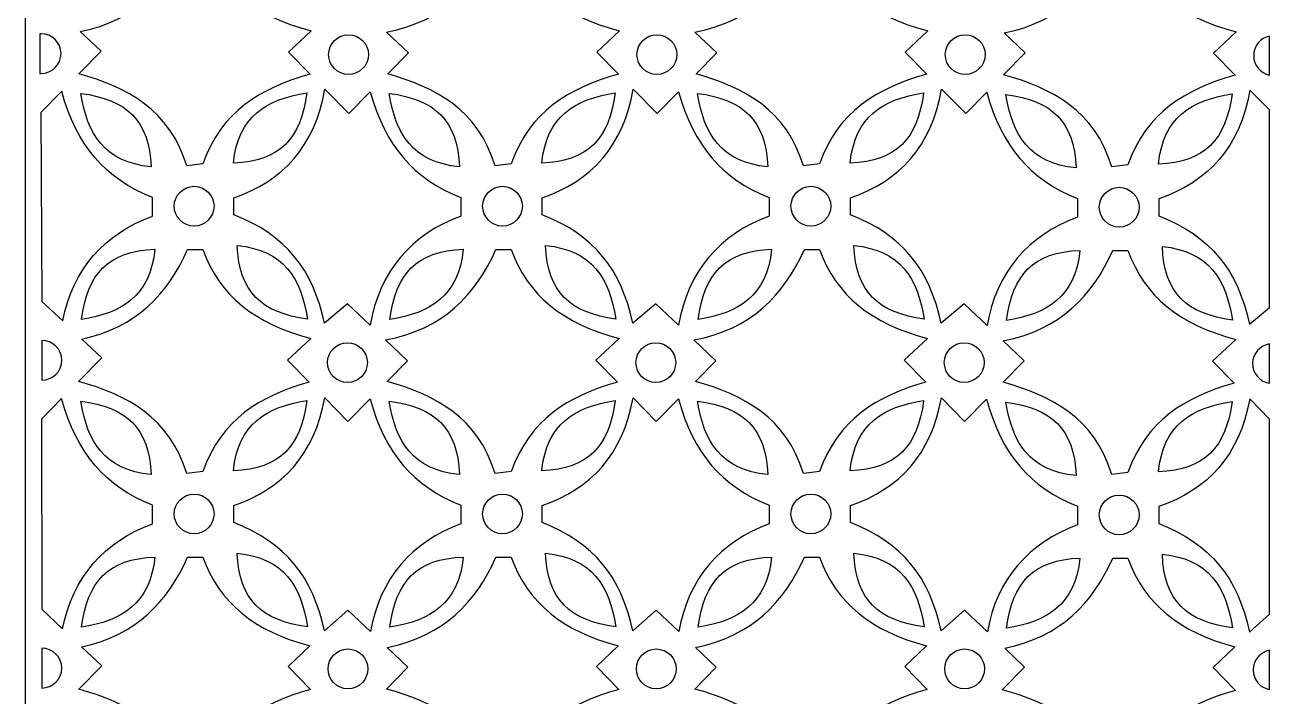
# Model space of a CAD drawing. Header units: centimetres. Extents: x 7.7 to 16.7, y -9 to 9.
# Drawn here: x 7.693 to 12.191, y 2.092 to 4.485 of the extents above; entities that cross this region are included whole.
import ezdxf

# ---------------------------------------------------------------- set-up
doc = ezdxf.new("R2010")
doc.units = ezdxf.units.CM
doc.header["$MEASUREMENT"] = 0
doc.layers.add('layer 1', color=7, linetype='Continuous')

msp = doc.modelspace()

# ---------------------------------------------------------------- linework, layer by layer
at = {"layer": 'layer 1', "color": 250}
for points, knots in [([(7.69314, -9.00021), (7.69314, -3.37172), (7.69314, 3.13452), (7.69314, 9.00077), (7.69314, 9.00077), (7.69314, 9.00077), (16.68501, 9.00077), (16.68501, 9.00077), (16.68501, 9.00077), (16.68501, 3.47841), (16.68501, -3.20635), (16.68501, -9.00021), (16.68501, -9.00021), (16.68501, -9.00021), (7.69314, -9.00021), (7.69314, -9.00021)], [0, 0, 0, 0, 0.2, 0.2, 0.2, 0.2, 0.4, 0.4, 0.4, 0.4, 0.6, 0.6, 0.6, 0.6, 1, 1, 1, 1]), ([(7.88948, 4.46186), (7.88948, 4.46186), (7.96353, 4.39184), (7.96353, 4.39184), (7.96353, 4.39184), (7.96353, 4.39184), (7.88417, 4.31149), (7.88417, 4.31149), (7.88417, 4.31149), (8.05524, 4.2646), (8.20932, 4.18289), (8.26887, 3.98393), (8.26887, 3.98393), (8.26887, 3.98393), (8.32589, 3.99048), (8.32589, 3.99048), (8.32589, 3.99048), (8.39417, 4.17901), (8.52915, 4.25855), (8.70872, 4.31063), (8.70872, 4.31063), (8.70872, 4.31063), (8.63202, 4.38829), (8.63202, 4.38829), (8.63202, 4.38829), (8.63202, 4.38829), (8.71285, 4.46472), (8.71285, 4.46472), (8.71285, 4.46472), (8.51159, 4.51707), (8.38658, 4.61662), (8.32612, 4.78241), (8.32612, 4.78241), (8.32612, 4.78241), (8.27218, 4.7822), (8.27218, 4.7822), (8.27218, 4.7822), (8.20178, 4.62294), (8.08652, 4.50211), (7.88948, 4.46186)], [0, 0, 0, 0, 0.0909091, 0.0909091, 0.0909091, 0.0909091, 0.1818182, 0.1818182, 0.1818182, 0.1818182, 0.2727273, 0.2727273, 0.2727273, 0.2727273, 0.3636364, 0.3636364, 0.3636364, 0.3636364, 0.4545455, 0.4545455, 0.4545455, 0.4545455, 0.5454545, 0.5454545, 0.5454545, 0.5454545, 0.6363636, 0.6363636, 0.6363636, 0.6363636, 0.7272727, 0.7272727, 0.7272727, 0.7272727, 0.8181818, 0.8181818, 0.8181818, 0.8181818, 1, 1, 1, 1]), ([(8.98533, 4.31098), (9.15566, 4.264), (9.30885, 4.18217), (9.36818, 3.98393), (9.36818, 3.98393), (9.36818, 3.98393), (9.4252, 3.99048), (9.4252, 3.99048), (9.4252, 3.99048), (9.49348, 4.17901), (9.62846, 4.25855), (9.80803, 4.31063), (9.80803, 4.31063), (9.80803, 4.31063), (9.73133, 4.38829), (9.73133, 4.38829), (9.73133, 4.38829), (9.73133, 4.38829), (9.81216, 4.46472), (9.81216, 4.46472), (9.81216, 4.46472), (9.6109, 4.51707), (9.48589, 4.61662), (9.42543, 4.78241), (9.42543, 4.78241), (9.42543, 4.78241), (9.37149, 4.7822), (9.37149, 4.7822), (9.37149, 4.7822), (9.30024, 4.621), (9.18301, 4.49918), (8.98157, 4.46043), (8.98157, 4.46043), (8.98157, 4.46043), (9.05943, 4.38651), (9.05943, 4.38651), (9.05943, 4.38651), (9.05943, 4.38651), (8.98533, 4.31098), (8.98533, 4.31098)], [0, 0, 0, 0, 0.0909091, 0.0909091, 0.0909091, 0.0909091, 0.1818182, 0.1818182, 0.1818182, 0.1818182, 0.2727273, 0.2727273, 0.2727273, 0.2727273, 0.3636364, 0.3636364, 0.3636364, 0.3636364, 0.4545455, 0.4545455, 0.4545455, 0.4545455, 0.5454545, 0.5454545, 0.5454545, 0.5454545, 0.6363636, 0.6363636, 0.6363636, 0.6363636, 0.7272727, 0.7272727, 0.7272727, 0.7272727, 0.8181818, 0.8181818, 0.8181818, 0.8181818, 1, 1, 1, 1]), ([(10.08464, 4.31098), (10.25497, 4.264), (10.40816, 4.18217), (10.46749, 3.98393), (10.46749, 3.98393), (10.46749, 3.98393), (10.52451, 3.99048), (10.52451, 3.99048), (10.52451, 3.99048), (10.59279, 4.17901), (10.72777, 4.25855), (10.90734, 4.31063), (10.90734, 4.31063), (10.90734, 4.31063), (10.83064, 4.38829), (10.83064, 4.38829), (10.83064, 4.38829), (10.83064, 4.38829), (10.91147, 4.46472), (10.91147, 4.46472), (10.91147, 4.46472), (10.71021, 4.51707), (10.5852, 4.61662), (10.52474, 4.78241), (10.52474, 4.78241), (10.52474, 4.78241), (10.4708, 4.7822), (10.4708, 4.7822), (10.4708, 4.7822), (10.39955, 4.621), (10.28232, 4.49918), (10.08088, 4.46043), (10.08088, 4.46043), (10.08088, 4.46043), (10.15874, 4.38651), (10.15874, 4.38651), (10.15874, 4.38651), (10.15874, 4.38651), (10.08464, 4.31098), (10.08464, 4.31098)], [0, 0, 0, 0, 0.0909091, 0.0909091, 0.0909091, 0.0909091, 0.1818182, 0.1818182, 0.1818182, 0.1818182, 0.2727273, 0.2727273, 0.2727273, 0.2727273, 0.3636364, 0.3636364, 0.3636364, 0.3636364, 0.4545455, 0.4545455, 0.4545455, 0.4545455, 0.5454545, 0.5454545, 0.5454545, 0.5454545, 0.6363636, 0.6363636, 0.6363636, 0.6363636, 0.7272727, 0.7272727, 0.7272727, 0.7272727, 0.8181818, 0.8181818, 0.8181818, 0.8181818, 1, 1, 1, 1]), ([(11.18116, 4.30813), (11.3526, 4.26128), (11.50714, 4.17964), (11.5668, 3.98032), (11.5668, 3.98032), (11.5668, 3.98032), (11.62382, 3.98686), (11.62382, 3.98686), (11.62382, 3.98686), (11.6921, 4.17539), (11.82708, 4.25493), (12.00665, 4.30702), (12.00665, 4.30702), (12.00665, 4.30702), (11.92995, 4.38467), (11.92995, 4.38467), (11.92995, 4.38467), (11.92995, 4.38467), (12.01078, 4.4611), (12.01078, 4.4611), (12.01078, 4.4611), (11.80951, 4.51345), (11.68451, 4.613), (11.62405, 4.77879), (11.62405, 4.77879), (11.62405, 4.77879), (11.57011, 4.77858), (11.57011, 4.77858), (11.57011, 4.77858), (11.49923, 4.61823), (11.38287, 4.49683), (11.18336, 4.45742), (11.18336, 4.45742), (11.18336, 4.45742), (11.25805, 4.38651), (11.25805, 4.38651), (11.25805, 4.38651), (11.25805, 4.38651), (11.18116, 4.30813), (11.18116, 4.30813)], [0, 0, 0, 0, 0.0909091, 0.0909091, 0.0909091, 0.0909091, 0.1818182, 0.1818182, 0.1818182, 0.1818182, 0.2727273, 0.2727273, 0.2727273, 0.2727273, 0.3636364, 0.3636364, 0.3636364, 0.3636364, 0.4545455, 0.4545455, 0.4545455, 0.4545455, 0.5454545, 0.5454545, 0.5454545, 0.5454545, 0.6363636, 0.6363636, 0.6363636, 0.6363636, 0.7272727, 0.7272727, 0.7272727, 0.7272727, 0.8181818, 0.8181818, 0.8181818, 0.8181818, 1, 1, 1, 1]), ([(7.74543, 4.31285), (7.74543, 4.31285), (7.74543, 4.45444), (7.74543, 4.45444), (7.74543, 4.45444), (7.74688, 4.45453), (7.74835, 4.45459), (7.74983, 4.45459), (7.74983, 4.45459), (7.7889, 4.45459), (7.82076, 4.42272), (7.82076, 4.38365), (7.82076, 4.38365), (7.82076, 4.34458), (7.7889, 4.31272), (7.74983, 4.31272), (7.74983, 4.31272), (7.74835, 4.31272), (7.74688, 4.31276), (7.74543, 4.31285)], [0, 0, 0, 0, 0.1666667, 0.1666667, 0.1666667, 0.1666667, 0.3333333, 0.3333333, 0.3333333, 0.3333333, 0.5, 0.5, 0.5, 0.5, 0.6666667, 0.6666667, 0.6666667, 0.6666667, 1, 1, 1, 1]), ([(8.91666, 4.38009), (8.91666, 4.41917), (8.8848, 4.45103), (8.84572, 4.45103), (8.84572, 4.45103), (8.80665, 4.45103), (8.77479, 4.41917), (8.77479, 4.38009), (8.77479, 4.38009), (8.77479, 4.34102), (8.80665, 4.30916), (8.84572, 4.30916), (8.84572, 4.30916), (8.8848, 4.30916), (8.91666, 4.34102), (8.91666, 4.38009)], [0, 0, 0, 0, 0.2, 0.2, 0.2, 0.2, 0.4, 0.4, 0.4, 0.4, 0.6, 0.6, 0.6, 0.6, 1, 1, 1, 1]), ([(10.01597, 4.38009), (10.01597, 4.41917), (9.98411, 4.45103), (9.94504, 4.45103), (9.94504, 4.45103), (9.90596, 4.45103), (9.8741, 4.41917), (9.8741, 4.38009), (9.8741, 4.38009), (9.8741, 4.34102), (9.90596, 4.30916), (9.94504, 4.30916), (9.94504, 4.30916), (9.98411, 4.30916), (10.01597, 4.34102), (10.01597, 4.38009)], [0, 0, 0, 0, 0.2, 0.2, 0.2, 0.2, 0.4, 0.4, 0.4, 0.4, 0.6, 0.6, 0.6, 0.6, 1, 1, 1, 1]), ([(11.11528, 4.38009), (11.11528, 4.41917), (11.08342, 4.45103), (11.04434, 4.45103), (11.04434, 4.45103), (11.00527, 4.45103), (10.97341, 4.41917), (10.97341, 4.38009), (10.97341, 4.38009), (10.97341, 4.34102), (11.00527, 4.30916), (11.04434, 4.30916), (11.04434, 4.30916), (11.08342, 4.30916), (11.11528, 4.34102), (11.11528, 4.38009)], [0, 0, 0, 0, 0.2, 0.2, 0.2, 0.2, 0.4, 0.4, 0.4, 0.4, 0.6, 0.6, 0.6, 0.6, 1, 1, 1, 1]), ([(12.12941, 4.44597), (12.12941, 4.44597), (12.12941, 4.30697), (12.12941, 4.30697), (12.12941, 4.30697), (12.09713, 4.3136), (12.07272, 4.34228), (12.07272, 4.37647), (12.07272, 4.37647), (12.07272, 4.41067), (12.09713, 4.43935), (12.12941, 4.44597)], [0, 0, 0, 0, 0.25, 0.25, 0.25, 0.25, 0.5, 0.5, 0.5, 0.5, 1, 1, 1, 1]), ([(7.74823, 4.17386), (7.74823, 4.17386), (7.82321, 4.24977), (7.82321, 4.24977), (7.82321, 4.24977), (7.87608, 4.05669), (7.97789, 3.9376), (8.14659, 3.8709), (8.14659, 3.8709), (8.14659, 3.8709), (8.14665, 3.80419), (8.14665, 3.80419), (8.14665, 3.80419), (7.97636, 3.74211), (7.8617, 3.61398), (7.82662, 3.43087), (7.82662, 3.43087), (7.82662, 3.43087), (7.75289, 3.50059), (7.75289, 3.50059), (7.75289, 3.50059), (7.75289, 3.50059), (7.74823, 4.17386), (7.74823, 4.17386)], [0, 0, 0, 0, 0.1428571, 0.1428571, 0.1428571, 0.1428571, 0.2857143, 0.2857143, 0.2857143, 0.2857143, 0.4285714, 0.4285714, 0.4285714, 0.4285714, 0.5714286, 0.5714286, 0.5714286, 0.5714286, 0.7142857, 0.7142857, 0.7142857, 0.7142857, 1, 1, 1, 1]), ([(7.89176, 4.24204), (7.91432, 4.09652), (7.97444, 3.99782), (8.14163, 3.97977), (8.14163, 3.97977), (8.13514, 4.1463), (8.05461, 4.2203), (7.89176, 4.24204)], [0, 0, 0, 0, 0.3333333, 0.3333333, 0.3333333, 0.3333333, 1, 1, 1, 1]), ([(8.69753, 4.24353), (8.55202, 4.22097), (8.45331, 4.16086), (8.43525, 3.99366), (8.43525, 3.99366), (8.6018, 4.00015), (8.67579, 4.08068), (8.69753, 4.24353)], [0, 0, 0, 0, 0.3333333, 0.3333333, 0.3333333, 0.3333333, 1, 1, 1, 1]), ([(8.92317, 3.41544), (8.95464, 3.6068), (9.07092, 3.74038), (9.24596, 3.80419), (9.24596, 3.80419), (9.24596, 3.80419), (9.2459, 3.8709), (9.2459, 3.8709), (9.2459, 3.8709), (9.07784, 3.93735), (8.97616, 4.05578), (8.92312, 4.24756), (8.92312, 4.24756), (8.92312, 4.24756), (8.84732, 4.1703), (8.84732, 4.1703), (8.84732, 4.1703), (8.84732, 4.1703), (8.76139, 4.25731), (8.76139, 4.25731), (8.76139, 4.25731), (8.72621, 4.05258), (8.61155, 3.93011), (8.43686, 3.86974), (8.43686, 3.86974), (8.43686, 3.86974), (8.43686, 3.80916), (8.43686, 3.80916), (8.43686, 3.80916), (8.6203, 3.73769), (8.71969, 3.61448), (8.7596, 3.42258), (8.7596, 3.42258), (8.7596, 3.42258), (8.84152, 3.49227), (8.84152, 3.49227), (8.84152, 3.49227), (8.84152, 3.49227), (8.92317, 3.41544), (8.92317, 3.41544)], [0, 0, 0, 0, 0.0909091, 0.0909091, 0.0909091, 0.0909091, 0.1818182, 0.1818182, 0.1818182, 0.1818182, 0.2727273, 0.2727273, 0.2727273, 0.2727273, 0.3636364, 0.3636364, 0.3636364, 0.3636364, 0.4545455, 0.4545455, 0.4545455, 0.4545455, 0.5454545, 0.5454545, 0.5454545, 0.5454545, 0.6363636, 0.6363636, 0.6363636, 0.6363636, 0.7272727, 0.7272727, 0.7272727, 0.7272727, 0.8181818, 0.8181818, 0.8181818, 0.8181818, 1, 1, 1, 1]), ([(8.99107, 4.24204), (9.01363, 4.09652), (9.07375, 3.99782), (9.24094, 3.97977), (9.24094, 3.97977), (9.23445, 4.1463), (9.15392, 4.2203), (8.99107, 4.24204)], [0, 0, 0, 0, 0.3333333, 0.3333333, 0.3333333, 0.3333333, 1, 1, 1, 1]), ([(9.79684, 4.24353), (9.65133, 4.22097), (9.55262, 4.16086), (9.53456, 3.99366), (9.53456, 3.99366), (9.70111, 4.00015), (9.7751, 4.08068), (9.79684, 4.24353)], [0, 0, 0, 0, 0.3333333, 0.3333333, 0.3333333, 0.3333333, 1, 1, 1, 1]), ([(10.02248, 3.41544), (10.05395, 3.6068), (10.17023, 3.74038), (10.34527, 3.80419), (10.34527, 3.80419), (10.34527, 3.80419), (10.34521, 3.8709), (10.34521, 3.8709), (10.34521, 3.8709), (10.17715, 3.93735), (10.07547, 4.05578), (10.02243, 4.24756), (10.02243, 4.24756), (10.02243, 4.24756), (9.94663, 4.1703), (9.94663, 4.1703), (9.94663, 4.1703), (9.94663, 4.1703), (9.8607, 4.25731), (9.8607, 4.25731), (9.8607, 4.25731), (9.82552, 4.05258), (9.71086, 3.93011), (9.53617, 3.86974), (9.53617, 3.86974), (9.53617, 3.86974), (9.53617, 3.80916), (9.53617, 3.80916), (9.53617, 3.80916), (9.71961, 3.73769), (9.819, 3.61448), (9.85891, 3.42258), (9.85891, 3.42258), (9.85891, 3.42258), (9.94083, 3.49227), (9.94083, 3.49227), (9.94083, 3.49227), (9.94083, 3.49227), (10.02248, 3.41544), (10.02248, 3.41544)], [0, 0, 0, 0, 0.0909091, 0.0909091, 0.0909091, 0.0909091, 0.1818182, 0.1818182, 0.1818182, 0.1818182, 0.2727273, 0.2727273, 0.2727273, 0.2727273, 0.3636364, 0.3636364, 0.3636364, 0.3636364, 0.4545455, 0.4545455, 0.4545455, 0.4545455, 0.5454545, 0.5454545, 0.5454545, 0.5454545, 0.6363636, 0.6363636, 0.6363636, 0.6363636, 0.7272727, 0.7272727, 0.7272727, 0.7272727, 0.8181818, 0.8181818, 0.8181818, 0.8181818, 1, 1, 1, 1]), ([(10.09038, 4.24204), (10.11294, 4.09652), (10.17306, 3.99782), (10.34025, 3.97977), (10.34025, 3.97977), (10.33376, 4.1463), (10.25323, 4.2203), (10.09038, 4.24204)], [0, 0, 0, 0, 0.3333333, 0.3333333, 0.3333333, 0.3333333, 1, 1, 1, 1]), ([(10.89615, 4.24353), (10.75064, 4.22097), (10.65193, 4.16086), (10.63387, 3.99366), (10.63387, 3.99366), (10.80042, 4.00015), (10.87441, 4.08068), (10.89615, 4.24353)], [0, 0, 0, 0, 0.3333333, 0.3333333, 0.3333333, 0.3333333, 1, 1, 1, 1]), ([(11.12222, 3.41434), (11.1543, 3.60435), (11.27032, 3.73704), (11.44458, 3.80057), (11.44458, 3.80057), (11.44458, 3.80057), (11.44452, 3.86729), (11.44452, 3.86729), (11.44452, 3.86729), (11.27564, 3.93406), (11.17379, 4.05333), (11.12096, 4.24677), (11.12096, 4.24677), (11.12096, 4.24677), (11.04594, 4.1703), (11.04594, 4.1703), (11.04594, 4.1703), (11.04594, 4.1703), (10.96001, 4.25731), (10.96001, 4.25731), (10.96001, 4.25731), (10.92483, 4.05258), (10.81017, 3.93011), (10.63548, 3.86974), (10.63548, 3.86974), (10.63548, 3.86974), (10.63548, 3.80916), (10.63548, 3.80916), (10.63548, 3.80916), (10.81892, 3.73769), (10.91831, 3.61448), (10.95822, 3.42258), (10.95822, 3.42258), (10.95822, 3.42258), (11.04014, 3.49227), (11.04014, 3.49227), (11.04014, 3.49227), (11.04014, 3.49227), (11.12222, 3.41434), (11.12222, 3.41434)], [0, 0, 0, 0, 0.0909091, 0.0909091, 0.0909091, 0.0909091, 0.1818182, 0.1818182, 0.1818182, 0.1818182, 0.2727273, 0.2727273, 0.2727273, 0.2727273, 0.3636364, 0.3636364, 0.3636364, 0.3636364, 0.4545455, 0.4545455, 0.4545455, 0.4545455, 0.5454545, 0.5454545, 0.5454545, 0.5454545, 0.6363636, 0.6363636, 0.6363636, 0.6363636, 0.7272727, 0.7272727, 0.7272727, 0.7272727, 0.8181818, 0.8181818, 0.8181818, 0.8181818, 1, 1, 1, 1]), ([(11.18969, 4.23843), (11.21225, 4.09291), (11.27237, 3.9942), (11.43956, 3.97615), (11.43956, 3.97615), (11.43307, 4.14269), (11.35254, 4.21668), (11.18969, 4.23843)], [0, 0, 0, 0, 0.3333333, 0.3333333, 0.3333333, 0.3333333, 1, 1, 1, 1]), ([(11.99546, 4.23991), (11.84995, 4.21735), (11.75124, 4.15724), (11.73318, 3.99004), (11.73318, 3.99004), (11.89973, 3.99653), (11.97372, 4.07706), (11.99546, 4.23991)], [0, 0, 0, 0, 0.3333333, 0.3333333, 0.3333333, 0.3333333, 1, 1, 1, 1]), ([(12.12941, 4.18272), (12.12941, 4.18272), (12.12941, 3.47916), (12.12941, 3.47916), (12.12941, 3.47916), (12.12941, 3.47916), (12.05753, 3.41896), (12.05753, 3.41896), (12.05753, 3.41896), (12.01762, 3.61086), (11.91823, 3.73408), (11.73479, 3.80555), (11.73479, 3.80555), (11.73479, 3.80555), (11.73479, 3.86612), (11.73479, 3.86612), (11.73479, 3.86612), (11.90948, 3.92649), (12.02414, 4.04897), (12.05932, 4.25369), (12.05932, 4.25369), (12.05932, 4.25369), (12.12941, 4.18272), (12.12941, 4.18272)], [0, 0, 0, 0, 0.1428571, 0.1428571, 0.1428571, 0.1428571, 0.2857143, 0.2857143, 0.2857143, 0.2857143, 0.4285714, 0.4285714, 0.4285714, 0.4285714, 0.5714286, 0.5714286, 0.5714286, 0.5714286, 0.7142857, 0.7142857, 0.7142857, 0.7142857, 1, 1, 1, 1]), ([(8.36632, 3.8398), (8.36632, 3.87887), (8.33446, 3.91074), (8.29538, 3.91074), (8.29538, 3.91074), (8.25631, 3.91074), (8.22445, 3.87887), (8.22445, 3.8398), (8.22445, 3.8398), (8.22445, 3.80073), (8.25631, 3.76887), (8.29538, 3.76887), (8.29538, 3.76887), (8.33446, 3.76887), (8.36632, 3.80073), (8.36632, 3.8398)], [0, 0, 0, 0, 0.2, 0.2, 0.2, 0.2, 0.4, 0.4, 0.4, 0.4, 0.6, 0.6, 0.6, 0.6, 1, 1, 1, 1]), ([(9.46563, 3.8398), (9.46563, 3.87887), (9.43377, 3.91074), (9.39469, 3.91074), (9.39469, 3.91074), (9.35562, 3.91074), (9.32376, 3.87887), (9.32376, 3.8398), (9.32376, 3.8398), (9.32376, 3.80073), (9.35562, 3.76887), (9.39469, 3.76887), (9.39469, 3.76887), (9.43377, 3.76887), (9.46563, 3.80073), (9.46563, 3.8398)], [0, 0, 0, 0, 0.2, 0.2, 0.2, 0.2, 0.4, 0.4, 0.4, 0.4, 0.6, 0.6, 0.6, 0.6, 1, 1, 1, 1]), ([(10.56494, 3.8398), (10.56494, 3.87887), (10.53308, 3.91074), (10.494, 3.91074), (10.494, 3.91074), (10.45493, 3.91074), (10.42307, 3.87887), (10.42307, 3.8398), (10.42307, 3.8398), (10.42307, 3.80073), (10.45493, 3.76887), (10.494, 3.76887), (10.494, 3.76887), (10.53308, 3.76887), (10.56494, 3.80073), (10.56494, 3.8398)], [0, 0, 0, 0, 0.2, 0.2, 0.2, 0.2, 0.4, 0.4, 0.4, 0.4, 0.6, 0.6, 0.6, 0.6, 1, 1, 1, 1]), ([(11.66425, 3.83618), (11.66425, 3.87526), (11.63239, 3.90712), (11.59331, 3.90712), (11.59331, 3.90712), (11.55424, 3.90712), (11.52238, 3.87526), (11.52238, 3.83618), (11.52238, 3.83618), (11.52238, 3.79711), (11.55424, 3.76525), (11.59331, 3.76525), (11.59331, 3.76525), (11.63239, 3.76525), (11.66425, 3.79711), (11.66425, 3.83618)], [0, 0, 0, 0, 0.2, 0.2, 0.2, 0.2, 0.4, 0.4, 0.4, 0.4, 0.6, 0.6, 0.6, 0.6, 1, 1, 1, 1]), ([(8.69902, 3.43775), (8.67646, 3.58328), (8.61634, 3.68198), (8.44915, 3.70003), (8.44915, 3.70003), (8.45564, 3.53349), (8.53617, 3.4595), (8.69902, 3.43775)], [0, 0, 0, 0, 0.3333333, 0.3333333, 0.3333333, 0.3333333, 1, 1, 1, 1]), ([(9.79833, 3.43775), (9.77577, 3.58328), (9.71565, 3.68198), (9.54846, 3.70003), (9.54846, 3.70003), (9.55495, 3.53349), (9.63548, 3.4595), (9.79833, 3.43775)], [0, 0, 0, 0, 0.3333333, 0.3333333, 0.3333333, 0.3333333, 1, 1, 1, 1]), ([(10.89764, 3.43775), (10.87508, 3.58328), (10.81496, 3.68198), (10.64777, 3.70003), (10.64777, 3.70003), (10.65426, 3.53349), (10.73479, 3.4595), (10.89764, 3.43775)], [0, 0, 0, 0, 0.3333333, 0.3333333, 0.3333333, 0.3333333, 1, 1, 1, 1]), ([(11.99695, 3.43414), (11.97439, 3.57966), (11.91427, 3.67836), (11.74708, 3.69642), (11.74708, 3.69642), (11.75357, 3.52987), (11.8341, 3.45588), (11.99695, 3.43414)], [0, 0, 0, 0, 0.3333333, 0.3333333, 0.3333333, 0.3333333, 1, 1, 1, 1]), ([(7.89476, 3.36643), (7.89476, 3.36643), (7.96608, 3.29899), (7.96608, 3.29899), (7.96608, 3.29899), (7.96608, 3.29899), (7.88333, 3.2152), (7.88333, 3.2152), (7.88333, 3.2152), (8.05473, 3.16835), (8.20923, 3.0867), (8.26887, 2.88742), (8.26887, 2.88742), (8.26887, 2.88742), (8.32589, 2.89396), (8.32589, 2.89396), (8.32589, 2.89396), (8.3937, 3.08119), (8.52728, 3.16094), (8.705, 3.21304), (8.705, 3.21304), (8.705, 3.21304), (8.62833, 3.29067), (8.62833, 3.29067), (8.62833, 3.29067), (8.62833, 3.29067), (8.71088, 3.36872), (8.71088, 3.36872), (8.71088, 3.36872), (8.51077, 3.42121), (8.38638, 3.52065), (8.32612, 3.68589), (8.32612, 3.68589), (8.32612, 3.68589), (8.27218, 3.68568), (8.27218, 3.68568), (8.27218, 3.68568), (8.20242, 3.52784), (8.08859, 3.40774), (7.89476, 3.36643)], [0, 0, 0, 0, 0.0909091, 0.0909091, 0.0909091, 0.0909091, 0.1818182, 0.1818182, 0.1818182, 0.1818182, 0.2727273, 0.2727273, 0.2727273, 0.2727273, 0.3636364, 0.3636364, 0.3636364, 0.3636364, 0.4545455, 0.4545455, 0.4545455, 0.4545455, 0.5454545, 0.5454545, 0.5454545, 0.5454545, 0.6363636, 0.6363636, 0.6363636, 0.6363636, 0.7272727, 0.7272727, 0.7272727, 0.7272727, 0.8181818, 0.8181818, 0.8181818, 0.8181818, 1, 1, 1, 1]), ([(7.89325, 3.43627), (8.03876, 3.45883), (8.13747, 3.51894), (8.15553, 3.68614), (8.15553, 3.68614), (7.98898, 3.67965), (7.91499, 3.59912), (7.89325, 3.43627)], [0, 0, 0, 0, 0.3333333, 0.3333333, 0.3333333, 0.3333333, 1, 1, 1, 1]), ([(8.98328, 3.21502), (9.15443, 3.16815), (9.30861, 3.08645), (9.36818, 2.88742), (9.36818, 2.88742), (9.36818, 2.88742), (9.4252, 2.89396), (9.4252, 2.89396), (9.4252, 2.89396), (9.49301, 3.08119), (9.62659, 3.16094), (9.80431, 3.21304), (9.80431, 3.21304), (9.80431, 3.21304), (9.72764, 3.29067), (9.72764, 3.29067), (9.72764, 3.29067), (9.72764, 3.29067), (9.81018, 3.36872), (9.81018, 3.36872), (9.81018, 3.36872), (9.61008, 3.42121), (9.48569, 3.52065), (9.42543, 3.68589), (9.42543, 3.68589), (9.42543, 3.68589), (9.37149, 3.68568), (9.37149, 3.68568), (9.37149, 3.68568), (9.29976, 3.5234), (9.18145, 3.40103), (8.97753, 3.36315), (8.97753, 3.36315), (8.97753, 3.36315), (9.05574, 3.28889), (9.05574, 3.28889), (9.05574, 3.28889), (9.05574, 3.28889), (8.98328, 3.21502), (8.98328, 3.21502)], [0, 0, 0, 0, 0.0909091, 0.0909091, 0.0909091, 0.0909091, 0.1818182, 0.1818182, 0.1818182, 0.1818182, 0.2727273, 0.2727273, 0.2727273, 0.2727273, 0.3636364, 0.3636364, 0.3636364, 0.3636364, 0.4545455, 0.4545455, 0.4545455, 0.4545455, 0.5454545, 0.5454545, 0.5454545, 0.5454545, 0.6363636, 0.6363636, 0.6363636, 0.6363636, 0.7272727, 0.7272727, 0.7272727, 0.7272727, 0.8181818, 0.8181818, 0.8181818, 0.8181818, 1, 1, 1, 1]), ([(8.99256, 3.43627), (9.13807, 3.45883), (9.23678, 3.51894), (9.25483, 3.68614), (9.25483, 3.68614), (9.08829, 3.67965), (9.0143, 3.59912), (8.99256, 3.43627)], [0, 0, 0, 0, 0.3333333, 0.3333333, 0.3333333, 0.3333333, 1, 1, 1, 1]), ([(10.08259, 3.21502), (10.25374, 3.16815), (10.40792, 3.08645), (10.46749, 2.88742), (10.46749, 2.88742), (10.46749, 2.88742), (10.52451, 2.89396), (10.52451, 2.89396), (10.52451, 2.89396), (10.59232, 3.08119), (10.7259, 3.16094), (10.90362, 3.21304), (10.90362, 3.21304), (10.90362, 3.21304), (10.82695, 3.29067), (10.82695, 3.29067), (10.82695, 3.29067), (10.82695, 3.29067), (10.90949, 3.36872), (10.90949, 3.36872), (10.90949, 3.36872), (10.70939, 3.42121), (10.585, 3.52065), (10.52474, 3.68589), (10.52474, 3.68589), (10.52474, 3.68589), (10.4708, 3.68568), (10.4708, 3.68568), (10.4708, 3.68568), (10.39907, 3.5234), (10.28076, 3.40103), (10.07684, 3.36315), (10.07684, 3.36315), (10.07684, 3.36315), (10.15505, 3.28889), (10.15505, 3.28889), (10.15505, 3.28889), (10.15505, 3.28889), (10.08259, 3.21502), (10.08259, 3.21502)], [0, 0, 0, 0, 0.0909091, 0.0909091, 0.0909091, 0.0909091, 0.1818182, 0.1818182, 0.1818182, 0.1818182, 0.2727273, 0.2727273, 0.2727273, 0.2727273, 0.3636364, 0.3636364, 0.3636364, 0.3636364, 0.4545455, 0.4545455, 0.4545455, 0.4545455, 0.5454545, 0.5454545, 0.5454545, 0.5454545, 0.6363636, 0.6363636, 0.6363636, 0.6363636, 0.7272727, 0.7272727, 0.7272727, 0.7272727, 0.8181818, 0.8181818, 0.8181818, 0.8181818, 1, 1, 1, 1]), ([(10.09187, 3.43627), (10.23738, 3.45883), (10.33609, 3.51894), (10.35415, 3.68614), (10.35415, 3.68614), (10.1876, 3.67965), (10.11361, 3.59912), (10.09187, 3.43627)], [0, 0, 0, 0, 0.3333333, 0.3333333, 0.3333333, 0.3333333, 1, 1, 1, 1]), ([(11.17911, 3.21218), (11.35137, 3.16542), (11.50691, 3.08392), (11.5668, 2.8838), (11.5668, 2.8838), (11.5668, 2.8838), (11.62382, 2.89035), (11.62382, 2.89035), (11.62382, 2.89035), (11.69163, 3.07758), (11.82521, 3.15732), (12.00293, 3.20942), (12.00293, 3.20942), (12.00293, 3.20942), (11.92626, 3.28705), (11.92626, 3.28705), (11.92626, 3.28705), (11.92626, 3.28705), (12.0088, 3.36511), (12.0088, 3.36511), (12.0088, 3.36511), (11.8087, 3.41759), (11.68431, 3.51703), (11.62405, 3.68227), (11.62405, 3.68227), (11.62405, 3.68227), (11.57011, 3.68206), (11.57011, 3.68206), (11.57011, 3.68206), (11.49876, 3.52063), (11.38129, 3.3987), (11.17932, 3.36013), (11.17932, 3.36013), (11.17932, 3.36013), (11.25436, 3.28889), (11.25436, 3.28889), (11.25436, 3.28889), (11.25436, 3.28889), (11.17911, 3.21218), (11.17911, 3.21218)], [0, 0, 0, 0, 0.0909091, 0.0909091, 0.0909091, 0.0909091, 0.1818182, 0.1818182, 0.1818182, 0.1818182, 0.2727273, 0.2727273, 0.2727273, 0.2727273, 0.3636364, 0.3636364, 0.3636364, 0.3636364, 0.4545455, 0.4545455, 0.4545455, 0.4545455, 0.5454545, 0.5454545, 0.5454545, 0.5454545, 0.6363636, 0.6363636, 0.6363636, 0.6363636, 0.7272727, 0.7272727, 0.7272727, 0.7272727, 0.8181818, 0.8181818, 0.8181818, 0.8181818, 1, 1, 1, 1]), ([(11.19118, 3.43265), (11.33669, 3.45521), (11.4354, 3.51533), (11.45345, 3.68252), (11.45345, 3.68252), (11.28691, 3.67603), (11.21292, 3.5955), (11.19118, 3.43265)], [0, 0, 0, 0, 0.3333333, 0.3333333, 0.3333333, 0.3333333, 1, 1, 1, 1]), ([(7.75238, 3.36173), (7.79145, 3.36173), (7.82331, 3.32987), (7.82331, 3.2908), (7.82331, 3.2908), (7.82331, 3.25173), (7.79145, 3.21986), (7.75238, 3.21986), (7.75238, 3.21986), (7.75238, 3.21986), (7.75238, 3.36173), (7.75238, 3.36173)], [0, 0, 0, 0, 0.25, 0.25, 0.25, 0.25, 0.5, 0.5, 0.5, 0.5, 1, 1, 1, 1]), ([(8.91297, 3.28247), (8.91297, 3.32155), (8.88111, 3.35341), (8.84203, 3.35341), (8.84203, 3.35341), (8.80296, 3.35341), (8.7711, 3.32155), (8.7711, 3.28247), (8.7711, 3.28247), (8.7711, 3.2434), (8.80296, 3.21154), (8.84203, 3.21154), (8.84203, 3.21154), (8.88111, 3.21154), (8.91297, 3.2434), (8.91297, 3.28247)], [0, 0, 0, 0, 0.2, 0.2, 0.2, 0.2, 0.4, 0.4, 0.4, 0.4, 0.6, 0.6, 0.6, 0.6, 1, 1, 1, 1]), ([(10.01228, 3.28247), (10.01228, 3.32155), (9.98042, 3.35341), (9.94134, 3.35341), (9.94134, 3.35341), (9.90227, 3.35341), (9.87041, 3.32155), (9.87041, 3.28247), (9.87041, 3.28247), (9.87041, 3.2434), (9.90227, 3.21154), (9.94134, 3.21154), (9.94134, 3.21154), (9.98042, 3.21154), (10.01228, 3.2434), (10.01228, 3.28247)], [0, 0, 0, 0, 0.2, 0.2, 0.2, 0.2, 0.4, 0.4, 0.4, 0.4, 0.6, 0.6, 0.6, 0.6, 1, 1, 1, 1]), ([(11.11159, 3.28247), (11.11159, 3.32155), (11.07973, 3.35341), (11.04065, 3.35341), (11.04065, 3.35341), (11.00158, 3.35341), (10.96972, 3.32155), (10.96972, 3.28247), (10.96972, 3.28247), (10.96972, 3.2434), (11.00158, 3.21154), (11.04065, 3.21154), (11.04065, 3.21154), (11.07973, 3.21154), (11.11159, 3.2434), (11.11159, 3.28247)], [0, 0, 0, 0, 0.2, 0.2, 0.2, 0.2, 0.4, 0.4, 0.4, 0.4, 0.6, 0.6, 0.6, 0.6, 1, 1, 1, 1]), ([(12.12941, 3.349), (12.12941, 3.349), (12.12941, 3.2087), (12.12941, 3.2087), (12.12941, 3.2087), (12.09531, 3.21382), (12.06903, 3.24337), (12.06903, 3.27885), (12.06903, 3.27885), (12.06903, 3.31434), (12.09531, 3.34388), (12.12941, 3.349)], [0, 0, 0, 0, 0.25, 0.25, 0.25, 0.25, 0.5, 0.5, 0.5, 0.5, 1, 1, 1, 1]), ([(7.75078, 3.081), (7.75078, 3.081), (7.82298, 3.1541), (7.82298, 3.1541), (7.82298, 3.1541), (7.87578, 2.96052), (7.97764, 2.84118), (8.14659, 2.77439), (8.14659, 2.77439), (8.14659, 2.77439), (8.14665, 2.70767), (8.14665, 2.70767), (8.14665, 2.70767), (7.97622, 2.64554), (7.86152, 2.51726), (7.82654, 2.33392), (7.82654, 2.33392), (7.82654, 2.33392), (7.75289, 2.40356), (7.75289, 2.40356), (7.75289, 2.40356), (7.75289, 2.40356), (7.75078, 3.081), (7.75078, 3.081)], [0, 0, 0, 0, 0.1428571, 0.1428571, 0.1428571, 0.1428571, 0.2857143, 0.2857143, 0.2857143, 0.2857143, 0.4285714, 0.4285714, 0.4285714, 0.4285714, 0.5714286, 0.5714286, 0.5714286, 0.5714286, 0.7142857, 0.7142857, 0.7142857, 0.7142857, 1, 1, 1, 1]), ([(8.92404, 2.32403), (8.95674, 2.51265), (9.07249, 2.64444), (9.24596, 2.70767), (9.24596, 2.70767), (9.24596, 2.70767), (9.2459, 2.77439), (9.2459, 2.77439), (9.2459, 2.77439), (9.07724, 2.84107), (8.97543, 2.96012), (8.92255, 3.15312), (8.92255, 3.15312), (8.92255, 3.15312), (8.84363, 3.07268), (8.84363, 3.07268), (8.84363, 3.07268), (8.84363, 3.07268), (8.76068, 3.15667), (8.76068, 3.15667), (8.76068, 3.15667), (8.72468, 2.95442), (8.61038, 2.83319), (8.43686, 2.77322), (8.43686, 2.77322), (8.43686, 2.77322), (8.43686, 2.71265), (8.43686, 2.71265), (8.43686, 2.71265), (8.6203, 2.64118), (8.71969, 2.51796), (8.7596, 2.32607), (8.7596, 2.32607), (8.7596, 2.32607), (8.84319, 2.4008), (8.84319, 2.4008), (8.84319, 2.4008), (8.84319, 2.4008), (8.92404, 2.32403), (8.92404, 2.32403)], [0, 0, 0, 0, 0.0909091, 0.0909091, 0.0909091, 0.0909091, 0.1818182, 0.1818182, 0.1818182, 0.1818182, 0.2727273, 0.2727273, 0.2727273, 0.2727273, 0.3636364, 0.3636364, 0.3636364, 0.3636364, 0.4545455, 0.4545455, 0.4545455, 0.4545455, 0.5454545, 0.5454545, 0.5454545, 0.5454545, 0.6363636, 0.6363636, 0.6363636, 0.6363636, 0.7272727, 0.7272727, 0.7272727, 0.7272727, 0.8181818, 0.8181818, 0.8181818, 0.8181818, 1, 1, 1, 1]), ([(10.02336, 2.32403), (10.05605, 2.51265), (10.1718, 2.64444), (10.34527, 2.70767), (10.34527, 2.70767), (10.34527, 2.70767), (10.34521, 2.77439), (10.34521, 2.77439), (10.34521, 2.77439), (10.17655, 2.84107), (10.07474, 2.96012), (10.02186, 3.15312), (10.02186, 3.15312), (10.02186, 3.15312), (9.94294, 3.07268), (9.94294, 3.07268), (9.94294, 3.07268), (9.94294, 3.07268), (9.85999, 3.15667), (9.85999, 3.15667), (9.85999, 3.15667), (9.82399, 2.95442), (9.70969, 2.83319), (9.53617, 2.77322), (9.53617, 2.77322), (9.53617, 2.77322), (9.53617, 2.71265), (9.53617, 2.71265), (9.53617, 2.71265), (9.71961, 2.64118), (9.819, 2.51796), (9.85891, 2.32607), (9.85891, 2.32607), (9.85891, 2.32607), (9.9425, 2.4008), (9.9425, 2.4008), (9.9425, 2.4008), (9.9425, 2.4008), (10.02336, 2.32403), (10.02336, 2.32403)], [0, 0, 0, 0, 0.0909091, 0.0909091, 0.0909091, 0.0909091, 0.1818182, 0.1818182, 0.1818182, 0.1818182, 0.2727273, 0.2727273, 0.2727273, 0.2727273, 0.3636364, 0.3636364, 0.3636364, 0.3636364, 0.4545455, 0.4545455, 0.4545455, 0.4545455, 0.5454545, 0.5454545, 0.5454545, 0.5454545, 0.6363636, 0.6363636, 0.6363636, 0.6363636, 0.7272727, 0.7272727, 0.7272727, 0.7272727, 0.8181818, 0.8181818, 0.8181818, 0.8181818, 1, 1, 1, 1]), ([(11.1232, 2.32353), (11.15662, 2.51049), (11.27206, 2.64117), (11.44458, 2.70405), (11.44458, 2.70405), (11.44458, 2.70405), (11.44452, 2.77077), (11.44452, 2.77077), (11.44452, 2.77077), (11.27503, 2.83778), (11.17305, 2.95766), (11.12039, 3.15233), (11.12039, 3.15233), (11.12039, 3.15233), (11.04225, 3.07268), (11.04225, 3.07268), (11.04225, 3.07268), (11.04225, 3.07268), (10.9593, 3.15667), (10.9593, 3.15667), (10.9593, 3.15667), (10.9233, 2.95442), (10.809, 2.83319), (10.63548, 2.77322), (10.63548, 2.77322), (10.63548, 2.77322), (10.63548, 2.71265), (10.63548, 2.71265), (10.63548, 2.71265), (10.81892, 2.64118), (10.91831, 2.51796), (10.95822, 2.32607), (10.95822, 2.32607), (10.95822, 2.32607), (11.04181, 2.4008), (11.04181, 2.4008), (11.04181, 2.4008), (11.04181, 2.4008), (11.1232, 2.32353), (11.1232, 2.32353)], [0, 0, 0, 0, 0.0909091, 0.0909091, 0.0909091, 0.0909091, 0.1818182, 0.1818182, 0.1818182, 0.1818182, 0.2727273, 0.2727273, 0.2727273, 0.2727273, 0.3636364, 0.3636364, 0.3636364, 0.3636364, 0.4545455, 0.4545455, 0.4545455, 0.4545455, 0.5454545, 0.5454545, 0.5454545, 0.5454545, 0.6363636, 0.6363636, 0.6363636, 0.6363636, 0.7272727, 0.7272727, 0.7272727, 0.7272727, 0.8181818, 0.8181818, 0.8181818, 0.8181818, 1, 1, 1, 1]), ([(12.12941, 3.08136), (12.12941, 3.08136), (12.12941, 2.38611), (12.12941, 2.38611), (12.12941, 2.38611), (12.12941, 2.38611), (12.05753, 2.32245), (12.05753, 2.32245), (12.05753, 2.32245), (12.01762, 2.51434), (11.91823, 2.63756), (11.73479, 2.70903), (11.73479, 2.70903), (11.73479, 2.70903), (11.73479, 2.7696), (11.73479, 2.7696), (11.73479, 2.7696), (11.90831, 2.82957), (12.02261, 2.9508), (12.05861, 3.15305), (12.05861, 3.15305), (12.05861, 3.15305), (12.12941, 3.08136), (12.12941, 3.08136)], [0, 0, 0, 0, 0.1428571, 0.1428571, 0.1428571, 0.1428571, 0.2857143, 0.2857143, 0.2857143, 0.2857143, 0.4285714, 0.4285714, 0.4285714, 0.4285714, 0.5714286, 0.5714286, 0.5714286, 0.5714286, 0.7142857, 0.7142857, 0.7142857, 0.7142857, 1, 1, 1, 1]), ([(7.89176, 3.14553), (7.91432, 3.00001), (7.97444, 2.9013), (8.14163, 2.88325), (8.14163, 2.88325), (8.13514, 3.04979), (8.05461, 3.12378), (7.89176, 3.14553)], [0, 0, 0, 0, 0.3333333, 0.3333333, 0.3333333, 0.3333333, 1, 1, 1, 1]), ([(8.69753, 3.14701), (8.55202, 3.12446), (8.45331, 3.06434), (8.43525, 2.89715), (8.43525, 2.89715), (8.6018, 2.90363), (8.67579, 2.98416), (8.69753, 3.14701)], [0, 0, 0, 0, 0.3333333, 0.3333333, 0.3333333, 0.3333333, 1, 1, 1, 1]), ([(8.99107, 3.14553), (9.01363, 3.00001), (9.07375, 2.9013), (9.24094, 2.88325), (9.24094, 2.88325), (9.23445, 3.04979), (9.15392, 3.12378), (8.99107, 3.14553)], [0, 0, 0, 0, 0.3333333, 0.3333333, 0.3333333, 0.3333333, 1, 1, 1, 1]), ([(9.79684, 3.14701), (9.65133, 3.12446), (9.55262, 3.06434), (9.53456, 2.89715), (9.53456, 2.89715), (9.70111, 2.90363), (9.7751, 2.98416), (9.79684, 3.14701)], [0, 0, 0, 0, 0.3333333, 0.3333333, 0.3333333, 0.3333333, 1, 1, 1, 1]), ([(10.09038, 3.14553), (10.11294, 3.00001), (10.17306, 2.9013), (10.34025, 2.88325), (10.34025, 2.88325), (10.33376, 3.04979), (10.25323, 3.12378), (10.09038, 3.14553)], [0, 0, 0, 0, 0.3333333, 0.3333333, 0.3333333, 0.3333333, 1, 1, 1, 1]), ([(10.89615, 3.14701), (10.75064, 3.12446), (10.65193, 3.06434), (10.63387, 2.89715), (10.63387, 2.89715), (10.80042, 2.90363), (10.87441, 2.98416), (10.89615, 3.14701)], [0, 0, 0, 0, 0.3333333, 0.3333333, 0.3333333, 0.3333333, 1, 1, 1, 1]), ([(11.18969, 3.14191), (11.21225, 2.99639), (11.27237, 2.89768), (11.43956, 2.87963), (11.43956, 2.87963), (11.43307, 3.04617), (11.35254, 3.12016), (11.18969, 3.14191)], [0, 0, 0, 0, 0.3333333, 0.3333333, 0.3333333, 0.3333333, 1, 1, 1, 1]), ([(11.99546, 3.1434), (11.84995, 3.12084), (11.75124, 3.06072), (11.73318, 2.89353), (11.73318, 2.89353), (11.89973, 2.90001), (11.97372, 2.98054), (11.99546, 3.1434)], [0, 0, 0, 0, 0.3333333, 0.3333333, 0.3333333, 0.3333333, 1, 1, 1, 1]), ([(8.36632, 2.74329), (8.36632, 2.78236), (8.33446, 2.81422), (8.29538, 2.81422), (8.29538, 2.81422), (8.25631, 2.81422), (8.22445, 2.78236), (8.22445, 2.74329), (8.22445, 2.74329), (8.22445, 2.70421), (8.25631, 2.67235), (8.29538, 2.67235), (8.29538, 2.67235), (8.33446, 2.67235), (8.36632, 2.70421), (8.36632, 2.74329)], [0, 0, 0, 0, 0.2, 0.2, 0.2, 0.2, 0.4, 0.4, 0.4, 0.4, 0.6, 0.6, 0.6, 0.6, 1, 1, 1, 1]), ([(9.46563, 2.74329), (9.46563, 2.78236), (9.43377, 2.81422), (9.39469, 2.81422), (9.39469, 2.81422), (9.35562, 2.81422), (9.32376, 2.78236), (9.32376, 2.74329), (9.32376, 2.74329), (9.32376, 2.70421), (9.35562, 2.67235), (9.39469, 2.67235), (9.39469, 2.67235), (9.43377, 2.67235), (9.46563, 2.70421), (9.46563, 2.74329)], [0, 0, 0, 0, 0.2, 0.2, 0.2, 0.2, 0.4, 0.4, 0.4, 0.4, 0.6, 0.6, 0.6, 0.6, 1, 1, 1, 1]), ([(10.56494, 2.74329), (10.56494, 2.78236), (10.53308, 2.81422), (10.494, 2.81422), (10.494, 2.81422), (10.45493, 2.81422), (10.42307, 2.78236), (10.42307, 2.74329), (10.42307, 2.74329), (10.42307, 2.70421), (10.45493, 2.67235), (10.494, 2.67235), (10.494, 2.67235), (10.53308, 2.67235), (10.56494, 2.70421), (10.56494, 2.74329)], [0, 0, 0, 0, 0.2, 0.2, 0.2, 0.2, 0.4, 0.4, 0.4, 0.4, 0.6, 0.6, 0.6, 0.6, 1, 1, 1, 1]), ([(11.66425, 2.73967), (11.66425, 2.77874), (11.63239, 2.8106), (11.59331, 2.8106), (11.59331, 2.8106), (11.55424, 2.8106), (11.52238, 2.77874), (11.52238, 2.73967), (11.52238, 2.73967), (11.52238, 2.7006), (11.55424, 2.66873), (11.59331, 2.66873), (11.59331, 2.66873), (11.63239, 2.66873), (11.66425, 2.7006), (11.66425, 2.73967)], [0, 0, 0, 0, 0.2, 0.2, 0.2, 0.2, 0.4, 0.4, 0.4, 0.4, 0.6, 0.6, 0.6, 0.6, 1, 1, 1, 1]), ([(7.89432, 2.26982), (7.89432, 2.26982), (7.96608, 2.20196), (7.96608, 2.20196), (7.96608, 2.20196), (7.96608, 2.20196), (7.88373, 2.11858), (7.88373, 2.11858), (7.88373, 2.11858), (8.05497, 2.07171), (8.20927, 1.99003), (8.26887, 1.7909), (8.26887, 1.7909), (8.26887, 1.7909), (8.32589, 1.79744), (8.32589, 1.79744), (8.32589, 1.79744), (8.39436, 1.98648), (8.52989, 2.06595), (8.71018, 2.11802), (8.71018, 2.11802), (8.71018, 2.11802), (8.63, 2.19919), (8.63, 2.19919), (8.63, 2.19919), (8.63, 2.19919), (8.70801, 2.27297), (8.70801, 2.27297), (8.70801, 2.27297), (8.50959, 2.32565), (8.38609, 2.42492), (8.32612, 2.58937), (8.32612, 2.58937), (8.32612, 2.58937), (8.27218, 2.58917), (8.27218, 2.58917), (8.27218, 2.58917), (8.20236, 2.4312), (8.08841, 2.31104), (7.89432, 2.26982)], [0, 0, 0, 0, 0.0909091, 0.0909091, 0.0909091, 0.0909091, 0.1818182, 0.1818182, 0.1818182, 0.1818182, 0.2727273, 0.2727273, 0.2727273, 0.2727273, 0.3636364, 0.3636364, 0.3636364, 0.3636364, 0.4545455, 0.4545455, 0.4545455, 0.4545455, 0.5454545, 0.5454545, 0.5454545, 0.5454545, 0.6363636, 0.6363636, 0.6363636, 0.6363636, 0.7272727, 0.7272727, 0.7272727, 0.7272727, 0.8181818, 0.8181818, 0.8181818, 0.8181818, 1, 1, 1, 1]), ([(7.89325, 2.33975), (8.03876, 2.36231), (8.13747, 2.42243), (8.15553, 2.58962), (8.15553, 2.58962), (7.98898, 2.58314), (7.91499, 2.50261), (7.89325, 2.33975)], [0, 0, 0, 0, 0.3333333, 0.3333333, 0.3333333, 0.3333333, 1, 1, 1, 1]), ([(8.69902, 2.34124), (8.67646, 2.48676), (8.61634, 2.58546), (8.44915, 2.60352), (8.44915, 2.60352), (8.45564, 2.43698), (8.53617, 2.36298), (8.69902, 2.34124)], [0, 0, 0, 0, 0.3333333, 0.3333333, 0.3333333, 0.3333333, 1, 1, 1, 1]), ([(8.98069, 2.11922), (9.15287, 2.07245), (9.30831, 1.99094), (9.36818, 1.7909), (9.36818, 1.7909), (9.36818, 1.7909), (9.4252, 1.79744), (9.4252, 1.79744), (9.4252, 1.79744), (9.49367, 1.98648), (9.62919, 2.06595), (9.80949, 2.11802), (9.80949, 2.11802), (9.80949, 2.11802), (9.72931, 2.19919), (9.72931, 2.19919), (9.72931, 2.19919), (9.72931, 2.19919), (9.80732, 2.27296), (9.80732, 2.27296), (9.80732, 2.27296), (9.60889, 2.32565), (9.4854, 2.42492), (9.42543, 2.58937), (9.42543, 2.58937), (9.42543, 2.58937), (9.37149, 2.58917), (9.37149, 2.58917), (9.37149, 2.58917), (9.30045, 2.42844), (9.1837, 2.30686), (8.98334, 2.26774), (8.98334, 2.26774), (8.98334, 2.26774), (9.05741, 2.19742), (9.05741, 2.19742), (9.05741, 2.19742), (9.05741, 2.19742), (8.98069, 2.11922), (8.98069, 2.11922)], [0, 0, 0, 0, 0.0909091, 0.0909091, 0.0909091, 0.0909091, 0.1818182, 0.1818182, 0.1818182, 0.1818182, 0.2727273, 0.2727273, 0.2727273, 0.2727273, 0.3636364, 0.3636364, 0.3636364, 0.3636364, 0.4545455, 0.4545455, 0.4545455, 0.4545455, 0.5454545, 0.5454545, 0.5454545, 0.5454545, 0.6363636, 0.6363636, 0.6363636, 0.6363636, 0.7272727, 0.7272727, 0.7272727, 0.7272727, 0.8181818, 0.8181818, 0.8181818, 0.8181818, 1, 1, 1, 1]), ([(8.99256, 2.33975), (9.13807, 2.36231), (9.23678, 2.42243), (9.25483, 2.58962), (9.25483, 2.58962), (9.08829, 2.58314), (9.0143, 2.50261), (8.99256, 2.33975)], [0, 0, 0, 0, 0.3333333, 0.3333333, 0.3333333, 0.3333333, 1, 1, 1, 1]), ([(9.79833, 2.34124), (9.77577, 2.48676), (9.71565, 2.58546), (9.54846, 2.60352), (9.54846, 2.60352), (9.55495, 2.43698), (9.63548, 2.36298), (9.79833, 2.34124)], [0, 0, 0, 0, 0.3333333, 0.3333333, 0.3333333, 0.3333333, 1, 1, 1, 1]), ([(10.08, 2.11922), (10.25218, 2.07245), (10.40762, 1.99094), (10.46749, 1.7909), (10.46749, 1.7909), (10.46749, 1.7909), (10.52451, 1.79744), (10.52451, 1.79744), (10.52451, 1.79744), (10.59298, 1.98648), (10.7285, 2.06595), (10.9088, 2.11802), (10.9088, 2.11802), (10.9088, 2.11802), (10.82862, 2.19919), (10.82862, 2.19919), (10.82862, 2.19919), (10.82862, 2.19919), (10.90663, 2.27296), (10.90663, 2.27296), (10.90663, 2.27296), (10.7082, 2.32565), (10.58471, 2.42492), (10.52474, 2.58937), (10.52474, 2.58937), (10.52474, 2.58937), (10.4708, 2.58917), (10.4708, 2.58917), (10.4708, 2.58917), (10.39976, 2.42844), (10.28301, 2.30686), (10.08265, 2.26774), (10.08265, 2.26774), (10.08265, 2.26774), (10.15672, 2.19742), (10.15672, 2.19742), (10.15672, 2.19742), (10.15672, 2.19742), (10.08, 2.11922), (10.08, 2.11922)], [0, 0, 0, 0, 0.0909091, 0.0909091, 0.0909091, 0.0909091, 0.1818182, 0.1818182, 0.1818182, 0.1818182, 0.2727273, 0.2727273, 0.2727273, 0.2727273, 0.3636364, 0.3636364, 0.3636364, 0.3636364, 0.4545455, 0.4545455, 0.4545455, 0.4545455, 0.5454545, 0.5454545, 0.5454545, 0.5454545, 0.6363636, 0.6363636, 0.6363636, 0.6363636, 0.7272727, 0.7272727, 0.7272727, 0.7272727, 0.8181818, 0.8181818, 0.8181818, 0.8181818, 1, 1, 1, 1]), ([(10.09187, 2.33975), (10.23738, 2.36231), (10.33609, 2.42243), (10.35415, 2.58962), (10.35415, 2.58962), (10.1876, 2.58314), (10.11361, 2.50261), (10.09187, 2.33975)], [0, 0, 0, 0, 0.3333333, 0.3333333, 0.3333333, 0.3333333, 1, 1, 1, 1]), ([(10.89764, 2.34124), (10.87508, 2.48676), (10.81496, 2.58546), (10.64777, 2.60352), (10.64777, 2.60352), (10.65426, 2.43698), (10.73479, 2.36298), (10.89764, 2.34124)], [0, 0, 0, 0, 0.3333333, 0.3333333, 0.3333333, 0.3333333, 1, 1, 1, 1]), ([(11.17651, 2.11636), (11.3498, 2.06972), (11.5066, 1.9884), (11.5668, 1.78728), (11.5668, 1.78728), (11.5668, 1.78728), (11.62382, 1.79383), (11.62382, 1.79383), (11.62382, 1.79383), (11.69229, 1.98287), (11.82781, 2.06233), (12.00811, 2.1144), (12.00811, 2.1144), (12.00811, 2.1144), (11.92793, 2.19558), (11.92793, 2.19558), (11.92793, 2.19558), (11.92793, 2.19558), (12.00594, 2.26935), (12.00594, 2.26935), (12.00594, 2.26935), (11.80751, 2.32203), (11.68402, 2.4213), (11.62405, 2.58575), (11.62405, 2.58575), (11.62405, 2.58575), (11.57011, 2.58555), (11.57011, 2.58555), (11.57011, 2.58555), (11.49944, 2.42567), (11.38355, 2.30451), (11.18512, 2.26474), (11.18512, 2.26474), (11.18512, 2.26474), (11.25603, 2.19742), (11.25603, 2.19742), (11.25603, 2.19742), (11.25603, 2.19742), (11.17651, 2.11636), (11.17651, 2.11636)], [0, 0, 0, 0, 0.0909091, 0.0909091, 0.0909091, 0.0909091, 0.1818182, 0.1818182, 0.1818182, 0.1818182, 0.2727273, 0.2727273, 0.2727273, 0.2727273, 0.3636364, 0.3636364, 0.3636364, 0.3636364, 0.4545455, 0.4545455, 0.4545455, 0.4545455, 0.5454545, 0.5454545, 0.5454545, 0.5454545, 0.6363636, 0.6363636, 0.6363636, 0.6363636, 0.7272727, 0.7272727, 0.7272727, 0.7272727, 0.8181818, 0.8181818, 0.8181818, 0.8181818, 1, 1, 1, 1]), ([(11.19118, 2.33614), (11.33669, 2.35869), (11.4354, 2.41881), (11.45345, 2.586), (11.45345, 2.586), (11.28691, 2.57952), (11.21292, 2.49899), (11.19118, 2.33614)], [0, 0, 0, 0, 0.3333333, 0.3333333, 0.3333333, 0.3333333, 1, 1, 1, 1]), ([(11.99695, 2.33762), (11.97439, 2.48314), (11.91427, 2.58185), (11.74708, 2.5999), (11.74708, 2.5999), (11.75357, 2.43336), (11.8341, 2.35937), (11.99695, 2.33762)], [0, 0, 0, 0, 0.3333333, 0.3333333, 0.3333333, 0.3333333, 1, 1, 1, 1]), ([(7.75238, 2.2647), (7.79145, 2.2647), (7.82331, 2.23284), (7.82331, 2.19376), (7.82331, 2.19376), (7.82331, 2.15469), (7.79145, 2.12283), (7.75238, 2.12283), (7.75238, 2.12283), (7.75238, 2.12283), (7.75238, 2.2647), (7.75238, 2.2647)], [0, 0, 0, 0, 0.25, 0.25, 0.25, 0.25, 0.5, 0.5, 0.5, 0.5, 1, 1, 1, 1]), ([(8.91464, 2.191), (8.91464, 2.23007), (8.88278, 2.26194), (8.8437, 2.26194), (8.8437, 2.26194), (8.80463, 2.26194), (8.77277, 2.23007), (8.77277, 2.191), (8.77277, 2.191), (8.77277, 2.15193), (8.80463, 2.12007), (8.8437, 2.12007), (8.8437, 2.12007), (8.88278, 2.12007), (8.91464, 2.15193), (8.91464, 2.191)], [0, 0, 0, 0, 0.2, 0.2, 0.2, 0.2, 0.4, 0.4, 0.4, 0.4, 0.6, 0.6, 0.6, 0.6, 1, 1, 1, 1]), ([(10.01395, 2.191), (10.01395, 2.23007), (9.98209, 2.26194), (9.94301, 2.26194), (9.94301, 2.26194), (9.90394, 2.26194), (9.87208, 2.23007), (9.87208, 2.191), (9.87208, 2.191), (9.87208, 2.15193), (9.90394, 2.12007), (9.94301, 2.12007), (9.94301, 2.12007), (9.98209, 2.12007), (10.01395, 2.15193), (10.01395, 2.191)], [0, 0, 0, 0, 0.2, 0.2, 0.2, 0.2, 0.4, 0.4, 0.4, 0.4, 0.6, 0.6, 0.6, 0.6, 1, 1, 1, 1]), ([(11.11326, 2.191), (11.11326, 2.23007), (11.0814, 2.26194), (11.04232, 2.26194), (11.04232, 2.26194), (11.00325, 2.26194), (10.97139, 2.23007), (10.97139, 2.191), (10.97139, 2.191), (10.97139, 2.15193), (11.00325, 2.12007), (11.04232, 2.12007), (11.04232, 2.12007), (11.0814, 2.12007), (11.11326, 2.15193), (11.11326, 2.191)], [0, 0, 0, 0, 0.2, 0.2, 0.2, 0.2, 0.4, 0.4, 0.4, 0.4, 0.6, 0.6, 0.6, 0.6, 1, 1, 1, 1]), ([(12.12941, 2.25725), (12.12941, 2.25725), (12.12941, 2.1175), (12.12941, 2.1175), (12.12941, 2.1175), (12.09613, 2.12332), (12.0707, 2.15248), (12.0707, 2.18738), (12.0707, 2.18738), (12.0707, 2.22229), (12.09613, 2.25144), (12.12941, 2.25725)], [0, 0, 0, 0, 0.25, 0.25, 0.25, 0.25, 0.5, 0.5, 0.5, 0.5, 1, 1, 1, 1])]:
    msp.add_open_spline(points, degree=3, knots=knots, dxfattribs=at)

doc.saveas('drawing.dxf')
